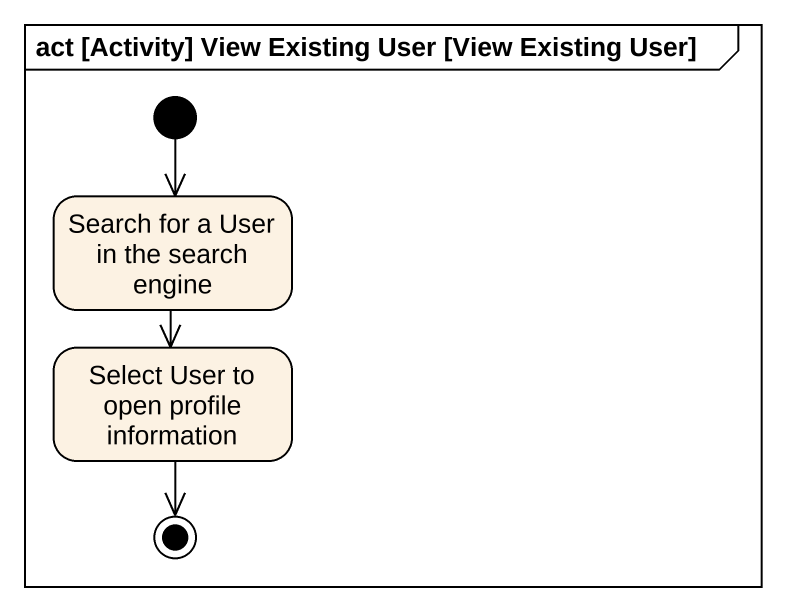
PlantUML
@startuml
mainframe act [Activity] View Existing User [View Existing User]
hide empty description
state "Search for a User in the search engine" as Search_for_a_User_in_the
state "Select User to open profile information" as Select_User_to_open_profile
[*] --> Search_for_a_User_in_the
Search_for_a_User_in_the --> Select_User_to_open_profile
Select_User_to_open_profile --> [*]
@enduml
